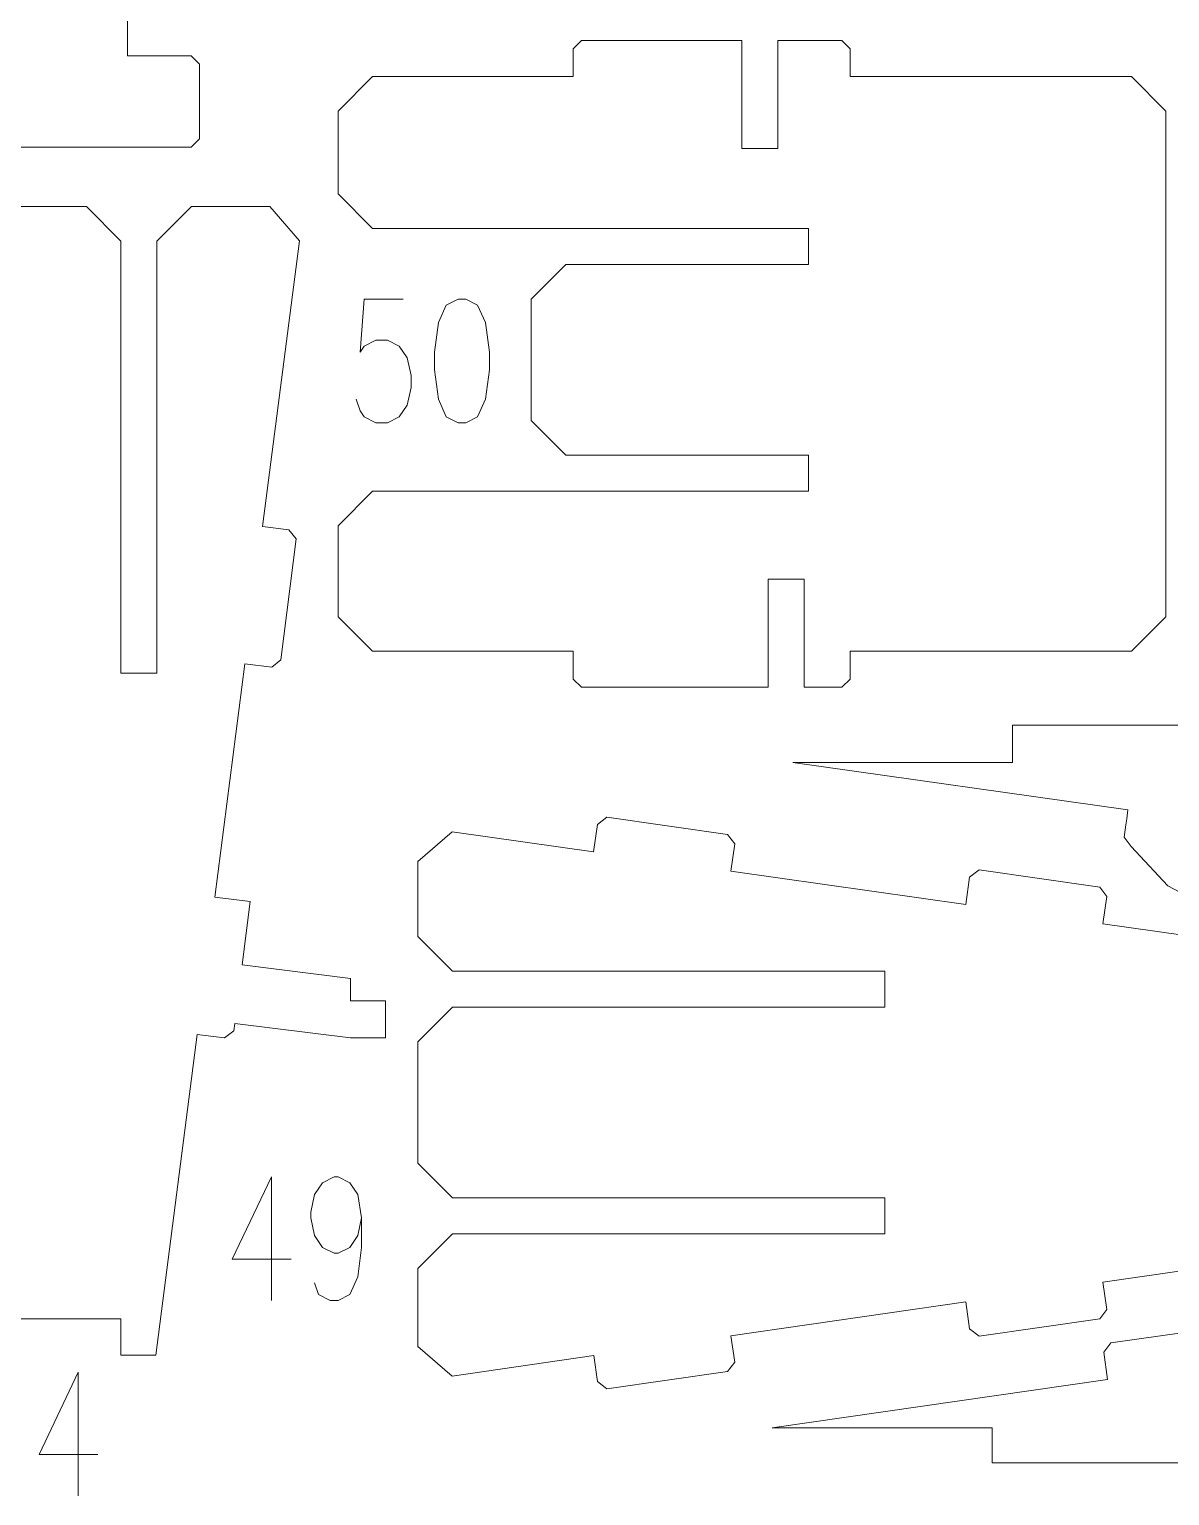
# Model space of a CAD drawing. Header units: inches. Extents: x -6.8 to 7, y -5.3 to 5.3.
# Drawn here: x -1.91 to 2.2, y -5.28 to 0.01 of the extents above; entities that cross this region are included whole.
import ezdxf

# ---------------------------------------------------------------- set-up
doc = ezdxf.new("R2010")
doc.units = ezdxf.units.IN
doc.header["$MEASUREMENT"] = 0
doc.layers.add('Layer 1', color=7, linetype='Continuous')

msp = doc.modelspace()

# ---------------------------------------------------------------- linework, layer by layer
at = {"layer": 'Layer 1', "lineweight": 9}
for points, knots in [([(-1.9974, -0.4114), (-1.9974, -0.4114), (-1.3303, -0.4114), (-1.3303, -0.4114), (-1.3303, -0.4114), (-1.3303, -0.4114), (-1.3003, -0.3814), (-1.3003, -0.3814), (-1.3003, -0.3814), (-1.3003, -0.3814), (-1.3003, -0.1114), (-1.3003, -0.1114), (-1.3003, -0.1114), (-1.3003, -0.1114), (-1.3303, -0.0814), (-1.3303, -0.0814), (-1.3303, -0.0814), (-1.3303, -0.0814), (-1.5603, -0.0814), (-1.5603, -0.0814), (-1.5603, -0.0814), (-1.5603, -0.0814), (-1.5603, 0.2612), (-1.5603, 0.2612), (-1.5603, 0.2612), (-1.5603, 0.2612), (-1.6903, 0.2612), (-1.6903, 0.2612), (-1.6903, 0.2612), (-1.6903, 0.2612), (-1.8206, 1.1632), (-1.8206, 1.1632), (-1.8206, 1.1632), (-1.8206, 1.1632), (-1.7268, 1.1765), (-1.7268, 1.1765), (-1.7268, 1.1765), (-1.7268, 1.1765), (-1.7013, 1.2104), (-1.7013, 1.2104), (-1.7013, 1.2104), (-1.7013, 1.2104), (-1.763, 1.646), (-1.763, 1.646), (-1.763, 1.646), (-1.763, 1.646), (-1.7969, 1.6715), (-1.7969, 1.6715), (-1.7969, 1.6715), (-1.7969, 1.6715), (-1.892, 1.658), (-1.892, 1.658), (-1.892, 1.658), (-1.892, 1.658), (-2.0145, 2.5057), (-2.0145, 2.5057), (-2.0145, 2.5057), (-2.0145, 2.5057), (-1.9169, 2.5195), (-1.9169, 2.5195), (-1.9169, 2.5195), (-1.9169, 2.5195), (-1.8914, 2.5534), (-1.8914, 2.5534), (-1.8914, 2.5534), (-1.8914, 2.5534), (-1.9531, 2.989), (-1.9531, 2.989), (-1.9531, 2.989), (-1.9531, 2.989), (-1.987, 3.0145), (-1.987, 3.0145), (-1.987, 3.0145), (-1.987, 3.0145), (-2.0859, 3.0005), (-2.0859, 3.0005), (-2.0859, 3.0005), (-2.0859, 3.0005), (-2.2607, 4.2106), (-2.2607, 4.2106), (-2.2607, 4.2106), (-2.2607, 4.2106), (-2.3907, 4.2106), (-2.3907, 4.2106), (-2.3907, 4.2106), (-2.3907, 4.2106), (-2.3907, 4.0808), (-2.3907, 4.0808), (-2.3907, 4.0808), (-2.3907, 4.0808), (-2.6011, 4.0808), (-2.6011, 4.0808)], [0, 0, 0, 0, 0.041667, 0.041667, 0.041667, 0.041667, 0.083333, 0.083333, 0.083333, 0.083333, 0.125, 0.125, 0.125, 0.125, 0.166667, 0.166667, 0.166667, 0.166667, 0.208333, 0.208333, 0.208333, 0.208333, 0.25, 0.25, 0.25, 0.25, 0.291667, 0.291667, 0.291667, 0.291667, 0.333333, 0.333333, 0.333333, 0.333333, 0.375, 0.375, 0.375, 0.375, 0.416667, 0.416667, 0.416667, 0.416667, 0.458333, 0.458333, 0.458333, 0.458333, 0.5, 0.5, 0.5, 0.5, 0.541667, 0.541667, 0.541667, 0.541667, 0.583333, 0.583333, 0.583333, 0.583333, 0.625, 0.625, 0.625, 0.625, 0.666667, 0.666667, 0.666667, 0.666667, 0.708333, 0.708333, 0.708333, 0.708333, 0.75, 0.75, 0.75, 0.75, 0.791667, 0.791667, 0.791667, 0.791667, 0.833333, 0.833333, 0.833333, 0.833333, 0.875, 0.875, 0.875, 0.875, 0.916667, 0.916667, 0.916667, 0.916667, 1, 1, 1, 1]), ([(2.1877, -0.8602), (2.1877, -0.8602), (2.1877, -0.2808), (2.1877, -0.2808), (2.1877, -0.2808), (2.1877, -0.2808), (2.0627, -0.1558), (2.0627, -0.1558), (2.0627, -0.1558), (2.0627, -0.1558), (1.0481, -0.1558), (1.0481, -0.1558), (1.0481, -0.1558), (1.0481, -0.1558), (1.0481, -0.0558), (1.0481, -0.0558), (1.0481, -0.0558), (1.0481, -0.0558), (1.0181, -0.0258), (1.0181, -0.0258), (1.0181, -0.0258), (1.0181, -0.0258), (0.7866, -0.0258), (0.7866, -0.0258), (0.7866, -0.0258), (0.7866, -0.0258), (0.7866, -0.4158), (0.7866, -0.4158), (0.7866, -0.4158), (0.7866, -0.4158), (0.6566, -0.4158), (0.6566, -0.4158), (0.6566, -0.4158), (0.6566, -0.4158), (0.6566, -0.0258), (0.6566, -0.0258), (0.6566, -0.0258), (0.6566, -0.0258), (0.0782, -0.0258), (0.0782, -0.0258), (0.0782, -0.0258), (0.0782, -0.0258), (0.0482, -0.0558), (0.0482, -0.0558), (0.0482, -0.0558), (0.0482, -0.0558), (0.0482, -0.1558), (0.0482, -0.1558), (0.0482, -0.1558), (0.0482, -0.1558), (-0.6757, -0.1558), (-0.6757, -0.1558), (-0.6757, -0.1558), (-0.6757, -0.1558), (-0.8007, -0.2808), (-0.8007, -0.2808), (-0.8007, -0.2808), (-0.8007, -0.2808), (-0.8007, -0.4412), (-0.8007, -0.4412)], [0, 0, 0, 0, 0.0625, 0.0625, 0.0625, 0.0625, 0.125, 0.125, 0.125, 0.125, 0.1875, 0.1875, 0.1875, 0.1875, 0.25, 0.25, 0.25, 0.25, 0.3125, 0.3125, 0.3125, 0.3125, 0.375, 0.375, 0.375, 0.375, 0.4375, 0.4375, 0.4375, 0.4375, 0.5, 0.5, 0.5, 0.5, 0.5625, 0.5625, 0.5625, 0.5625, 0.625, 0.625, 0.625, 0.625, 0.6875, 0.6875, 0.6875, 0.6875, 0.75, 0.75, 0.75, 0.75, 0.8125, 0.8125, 0.8125, 0.8125, 0.875, 0.875, 0.875, 0.875, 1, 1, 1, 1]), ([(-0.8007, -0.4634), (-0.8007, -0.4634), (-0.8007, -0.5803), (-0.8007, -0.5803), (-0.8007, -0.5803), (-0.8007, -0.5803), (-0.6757, -0.7053), (-0.6757, -0.7053), (-0.6757, -0.7053), (-0.6757, -0.7053), (0.897, -0.7053), (0.897, -0.7053), (0.897, -0.7053), (0.897, -0.7053), (0.897, -0.8353), (0.897, -0.8353), (0.897, -0.8353), (0.897, -0.8353), (0.0217, -0.8353), (0.0217, -0.8353), (0.0217, -0.8353), (0.0217, -0.8353), (-0.1033, -0.9603), (-0.1033, -0.9603), (-0.1033, -0.9603), (-0.1033, -0.9603), (-0.1033, -1.0449), (-0.1033, -1.0449)], [0, 0, 0, 0, 0.125, 0.125, 0.125, 0.125, 0.25, 0.25, 0.25, 0.25, 0.375, 0.375, 0.375, 0.375, 0.5, 0.5, 0.5, 0.5, 0.625, 0.625, 0.625, 0.625, 0.75, 0.75, 0.75, 0.75, 1, 1, 1, 1]), ([(-1.7945, -0.6254), (-1.7945, -0.6254), (-1.7091, -0.6254), (-1.7091, -0.6254), (-1.7091, -0.6254), (-1.7091, -0.6254), (-1.5841, -0.7504), (-1.5841, -0.7504), (-1.5841, -0.7504), (-1.5841, -0.7504), (-1.5841, -2.3105), (-1.5841, -2.3105), (-1.5841, -2.3105), (-1.5841, -2.3105), (-1.4541, -2.3105), (-1.4541, -2.3105), (-1.4541, -2.3105), (-1.4541, -2.3105), (-1.4541, -0.7504), (-1.4541, -0.7504), (-1.4541, -0.7504), (-1.4541, -0.7504), (-1.3291, -0.6254), (-1.3291, -0.6254), (-1.3291, -0.6254), (-1.3291, -0.6254), (-1.2129, -0.6254), (-1.2129, -0.6254)], [0, 0, 0, 0, 0.125, 0.125, 0.125, 0.125, 0.25, 0.25, 0.25, 0.25, 0.375, 0.375, 0.375, 0.375, 0.5, 0.5, 0.5, 0.5, 0.625, 0.625, 0.625, 0.625, 0.75, 0.75, 0.75, 0.75, 1, 1, 1, 1]), ([(-1.1908, -0.6254), (-1.1908, -0.6254), (-1.0472, -0.6254), (-1.0472, -0.6254), (-1.0472, -0.6254), (-1.0472, -0.6254), (-0.9401, -0.7491), (-0.9401, -0.7491), (-0.9401, -0.7491), (-0.9401, -0.7491), (-1.0729, -1.7805), (-1.0729, -1.7805), (-1.0729, -1.7805), (-1.0729, -1.7805), (-0.978, -1.7923), (-0.978, -1.7923), (-0.978, -1.7923), (-0.978, -1.7923), (-0.952, -1.8258), (-0.952, -1.8258), (-0.952, -1.8258), (-0.952, -1.8258), (-1.0066, -2.2624), (-1.0066, -2.2624), (-1.0066, -2.2624), (-1.0066, -2.2624), (-1.0401, -2.2885), (-1.0401, -2.2885), (-1.0401, -2.2885), (-1.0401, -2.2885), (-1.1367, -2.2764), (-1.1367, -2.2764), (-1.1367, -2.2764), (-1.1367, -2.2764), (-1.2452, -3.1186), (-1.2452, -3.1186), (-1.2452, -3.1186), (-1.2452, -3.1186), (-1.118, -3.1345), (-1.118, -3.1345), (-1.118, -3.1345), (-1.118, -3.1345), (-1.1467, -3.3634), (-1.1467, -3.3634), (-1.1467, -3.3634), (-1.1467, -3.3634), (-0.7559, -3.4123), (-0.7559, -3.4123), (-0.7559, -3.4123), (-0.7559, -3.4123), (-0.7559, -3.4926), (-0.7559, -3.4926), (-0.7559, -3.4926), (-0.7559, -3.4926), (-0.6292, -3.4926), (-0.6292, -3.4926), (-0.6292, -3.4926), (-0.6292, -3.4926), (-0.6292, -3.6272), (-0.6292, -3.6272), (-0.6292, -3.6272), (-0.6292, -3.6272), (-0.7559, -3.6272), (-0.7559, -3.6272), (-0.7559, -3.6272), (-0.7559, -3.6272), (-1.1732, -3.5749), (-1.1732, -3.5749), (-1.1732, -3.5749), (-1.1732, -3.5749), (-1.1764, -3.6009), (-1.1764, -3.6009), (-1.1764, -3.6009), (-1.1764, -3.6009), (-1.2099, -3.6269), (-1.2099, -3.6269), (-1.2099, -3.6269), (-1.2099, -3.6269), (-1.309, -3.6145), (-1.309, -3.6145), (-1.309, -3.6145), (-1.309, -3.6145), (-1.458, -4.772), (-1.458, -4.772), (-1.458, -4.772), (-1.458, -4.772), (-1.5841, -4.772), (-1.5841, -4.772), (-1.5841, -4.772), (-1.5841, -4.772), (-1.5841, -4.6405), (-1.5841, -4.6405), (-1.5841, -4.6405), (-1.5841, -4.6405), (-1.7945, -4.6405), (-1.7945, -4.6405)], [0, 0, 0, 0, 0.04, 0.04, 0.04, 0.04, 0.08, 0.08, 0.08, 0.08, 0.12, 0.12, 0.12, 0.12, 0.16, 0.16, 0.16, 0.16, 0.2, 0.2, 0.2, 0.2, 0.24, 0.24, 0.24, 0.24, 0.28, 0.28, 0.28, 0.28, 0.32, 0.32, 0.32, 0.32, 0.36, 0.36, 0.36, 0.36, 0.4, 0.4, 0.4, 0.4, 0.44, 0.44, 0.44, 0.44, 0.48, 0.48, 0.48, 0.48, 0.52, 0.52, 0.52, 0.52, 0.56, 0.56, 0.56, 0.56, 0.6, 0.6, 0.6, 0.6, 0.64, 0.64, 0.64, 0.64, 0.68, 0.68, 0.68, 0.68, 0.72, 0.72, 0.72, 0.72, 0.76, 0.76, 0.76, 0.76, 0.8, 0.8, 0.8, 0.8, 0.84, 0.84, 0.84, 0.84, 0.88, 0.88, 0.88, 0.88, 0.92, 0.92, 0.92, 0.92, 1, 1, 1, 1]), ([(-0.1033, -1.3115), (-0.1033, -1.3115), (-0.1033, -1.3978), (-0.1033, -1.3978), (-0.1033, -1.3978), (-0.1033, -1.3978), (0.0217, -1.5228), (0.0217, -1.5228), (0.0217, -1.5228), (0.0217, -1.5228), (0.897, -1.5228), (0.897, -1.5228), (0.897, -1.5228), (0.897, -1.5228), (0.897, -1.6528), (0.897, -1.6528), (0.897, -1.6528), (0.897, -1.6528), (-0.6757, -1.6528), (-0.6757, -1.6528), (-0.6757, -1.6528), (-0.6757, -1.6528), (-0.8007, -1.7778), (-0.8007, -1.7778), (-0.8007, -1.7778), (-0.8007, -1.7778), (-0.8007, -1.8931), (-0.8007, -1.8931)], [0, 0, 0, 0, 0.125, 0.125, 0.125, 0.125, 0.25, 0.25, 0.25, 0.25, 0.375, 0.375, 0.375, 0.375, 0.5, 0.5, 0.5, 0.5, 0.625, 0.625, 0.625, 0.625, 0.75, 0.75, 0.75, 0.75, 1, 1, 1, 1]), ([(-0.8007, -1.9152), (-0.8007, -1.9152), (-0.8007, -2.1063), (-0.8007, -2.1063), (-0.8007, -2.1063), (-0.8007, -2.1063), (-0.6757, -2.2313), (-0.6757, -2.2313), (-0.6757, -2.2313), (-0.6757, -2.2313), (0.0482, -2.2313), (0.0482, -2.2313), (0.0482, -2.2313), (0.0482, -2.2313), (0.0482, -2.3313), (0.0482, -2.3313), (0.0482, -2.3313), (0.0482, -2.3313), (0.0782, -2.3613), (0.0782, -2.3613), (0.0782, -2.3613), (0.0782, -2.3613), (0.7519, -2.3613), (0.7519, -2.3613), (0.7519, -2.3613), (0.7519, -2.3613), (0.7519, -1.9713), (0.7519, -1.9713), (0.7519, -1.9713), (0.7519, -1.9713), (0.8816, -1.9713), (0.8816, -1.9713), (0.8816, -1.9713), (0.8816, -1.9713), (0.8816, -2.3613), (0.8816, -2.3613), (0.8816, -2.3613), (0.8816, -2.3613), (1.0181, -2.3613), (1.0181, -2.3613), (1.0181, -2.3613), (1.0181, -2.3613), (1.0481, -2.3313), (1.0481, -2.3313), (1.0481, -2.3313), (1.0481, -2.3313), (1.0481, -2.2313), (1.0481, -2.2313), (1.0481, -2.2313), (1.0481, -2.2313), (2.0627, -2.2313), (2.0627, -2.2313), (2.0627, -2.2313), (2.0627, -2.2313), (2.1877, -2.1063), (2.1877, -2.1063), (2.1877, -2.1063), (2.1877, -2.1063), (2.1877, -1.5268), (2.1877, -1.5268)], [0, 0, 0, 0, 0.0625, 0.0625, 0.0625, 0.0625, 0.125, 0.125, 0.125, 0.125, 0.1875, 0.1875, 0.1875, 0.1875, 0.25, 0.25, 0.25, 0.25, 0.3125, 0.3125, 0.3125, 0.3125, 0.375, 0.375, 0.375, 0.375, 0.4375, 0.4375, 0.4375, 0.4375, 0.5, 0.5, 0.5, 0.5, 0.5625, 0.5625, 0.5625, 0.5625, 0.625, 0.625, 0.625, 0.625, 0.6875, 0.6875, 0.6875, 0.6875, 0.75, 0.75, 0.75, 0.75, 0.8125, 0.8125, 0.8125, 0.8125, 0.875, 0.875, 0.875, 0.875, 1, 1, 1, 1]), ([(2.8308, -2.5672), (2.8308, -2.5672), (2.8308, -2.5279), (2.8308, -2.5279), (2.8308, -2.5279), (2.8308, -2.5279), (2.8008, -2.4979), (2.8008, -2.4979), (2.8008, -2.4979), (2.8008, -2.4979), (1.6337, -2.4979), (1.6337, -2.4979), (1.6337, -2.4979), (1.6337, -2.4979), (1.6337, -2.6325), (1.6337, -2.6325), (1.6337, -2.6325), (1.6337, -2.6325), (0.8403, -2.6325), (0.8403, -2.6325), (0.8403, -2.6325), (0.8403, -2.6325), (2.0504, -2.8037), (2.0504, -2.8037), (2.0504, -2.8037), (2.0504, -2.8037), (2.0459, -2.8355), (2.0459, -2.8355)], [0, 0, 0, 0, 0.125, 0.125, 0.125, 0.125, 0.25, 0.25, 0.25, 0.25, 0.375, 0.375, 0.375, 0.375, 0.5, 0.5, 0.5, 0.5, 0.625, 0.625, 0.625, 0.625, 0.75, 0.75, 0.75, 0.75, 1, 1, 1, 1]), ([(3.0404, -3.7269), (3.0404, -3.7269), (3.0404, -3.5164), (3.0404, -3.5164), (3.0404, -3.5164), (3.0404, -3.5164), (3.1702, -3.5164), (3.1702, -3.5164), (3.1702, -3.5164), (3.1702, -3.5164), (3.1702, -3.3864), (3.1702, -3.3864), (3.1702, -3.3864), (3.1702, -3.3864), (1.9601, -3.2151), (1.9601, -3.2151), (1.9601, -3.2151), (1.9601, -3.2151), (1.9741, -3.1163), (1.9741, -3.1163), (1.9741, -3.1163), (1.9741, -3.1163), (1.9486, -3.0824), (1.9486, -3.0824), (1.9486, -3.0824), (1.9486, -3.0824), (1.513, -3.0207), (1.513, -3.0207), (1.513, -3.0207), (1.513, -3.0207), (1.4791, -3.0462), (1.4791, -3.0462), (1.4791, -3.0462), (1.4791, -3.0462), (1.4651, -3.1451), (1.4651, -3.1451), (1.4651, -3.1451), (1.4651, -3.1451), (0.6171, -3.025), (0.6171, -3.025), (0.6171, -3.025), (0.6171, -3.025), (0.6311, -2.9261), (0.6311, -2.9261), (0.6311, -2.9261), (0.6311, -2.9261), (0.6056, -2.8922), (0.6056, -2.8922), (0.6056, -2.8922), (0.6056, -2.8922), (0.1699, -2.8305), (0.1699, -2.8305), (0.1699, -2.8305), (0.1699, -2.8305), (0.136, -2.856), (0.136, -2.856), (0.136, -2.856), (0.136, -2.856), (0.122, -2.955), (0.122, -2.955), (0.122, -2.955), (0.122, -2.955), (-0.3886, -2.8827), (-0.3886, -2.8827), (-0.3886, -2.8827), (-0.3886, -2.8827), (-0.5124, -2.9902), (-0.5124, -2.9902), (-0.5124, -2.9902), (-0.5124, -2.9902), (-0.5124, -3.1231), (-0.5124, -3.1231)], [0, 0, 0, 0, 0.052632, 0.052632, 0.052632, 0.052632, 0.105263, 0.105263, 0.105263, 0.105263, 0.157895, 0.157895, 0.157895, 0.157895, 0.210526, 0.210526, 0.210526, 0.210526, 0.263158, 0.263158, 0.263158, 0.263158, 0.315789, 0.315789, 0.315789, 0.315789, 0.368421, 0.368421, 0.368421, 0.368421, 0.421053, 0.421053, 0.421053, 0.421053, 0.473684, 0.473684, 0.473684, 0.473684, 0.526316, 0.526316, 0.526316, 0.526316, 0.578947, 0.578947, 0.578947, 0.578947, 0.631579, 0.631579, 0.631579, 0.631579, 0.684211, 0.684211, 0.684211, 0.684211, 0.736842, 0.736842, 0.736842, 0.736842, 0.789474, 0.789474, 0.789474, 0.789474, 0.842105, 0.842105, 0.842105, 0.842105, 0.894737, 0.894737, 0.894737, 0.894737, 1, 1, 1, 1]), ([(2.0428, -2.8574), (2.0428, -2.8574), (2.0364, -2.9026), (2.0364, -2.9026), (2.0364, -2.9026), (2.0364, -2.9026), (2.0619, -2.9365), (2.0619, -2.9365), (2.0619, -2.9365), (2.0619, -2.9365), (2.194, -3.0781), (2.194, -3.0781), (2.194, -3.0781), (2.194, -3.0781), (2.2609, -3.113), (2.2609, -3.113), (2.2609, -3.113), (2.2609, -3.113), (2.467, -3.1422), (2.467, -3.1422), (2.467, -3.1422), (2.467, -3.1422), (2.5122, -3.1082), (2.5122, -3.1082), (2.5122, -3.1082), (2.5122, -3.1082), (2.5454, -2.8738), (2.5454, -2.8738), (2.5454, -2.8738), (2.5454, -2.8738), (3.3934, -2.9938), (3.3934, -2.9938), (3.3934, -2.9938), (3.3934, -2.9938), (3.3794, -3.0928), (3.3794, -3.0928), (3.3794, -3.0928), (3.3794, -3.0928), (3.4049, -3.1267), (3.4049, -3.1267), (3.4049, -3.1267), (3.4049, -3.1267), (3.8406, -3.1884), (3.8406, -3.1884), (3.8406, -3.1884), (3.8406, -3.1884), (3.8745, -3.1629), (3.8745, -3.1629), (3.8745, -3.1629), (3.8745, -3.1629), (3.8885, -3.0639), (3.8885, -3.0639), (3.8885, -3.0639), (3.8885, -3.0639), (4.3991, -3.1361), (4.3991, -3.1361), (4.3991, -3.1361), (4.3991, -3.1361), (4.5229, -3.0287), (4.5229, -3.0287), (4.5229, -3.0287), (4.5229, -3.0287), (4.5229, -2.9933), (4.5229, -2.9933)], [0, 0, 0, 0, 0.058824, 0.058824, 0.058824, 0.058824, 0.117647, 0.117647, 0.117647, 0.117647, 0.176471, 0.176471, 0.176471, 0.176471, 0.235294, 0.235294, 0.235294, 0.235294, 0.294118, 0.294118, 0.294118, 0.294118, 0.352941, 0.352941, 0.352941, 0.352941, 0.411765, 0.411765, 0.411765, 0.411765, 0.470588, 0.470588, 0.470588, 0.470588, 0.529412, 0.529412, 0.529412, 0.529412, 0.588235, 0.588235, 0.588235, 0.588235, 0.647059, 0.647059, 0.647059, 0.647059, 0.705882, 0.705882, 0.705882, 0.705882, 0.764706, 0.764706, 0.764706, 0.764706, 0.823529, 0.823529, 0.823529, 0.823529, 0.882353, 0.882353, 0.882353, 0.882353, 1, 1, 1, 1]), ([(-0.5124, -3.1453), (-0.5124, -3.1453), (-0.5124, -3.2614), (-0.5124, -3.2614), (-0.5124, -3.2614), (-0.5124, -3.2614), (-0.3874, -3.3864), (-0.3874, -3.3864), (-0.3874, -3.3864), (-0.3874, -3.3864), (1.1728, -3.3864), (1.1728, -3.3864), (1.1728, -3.3864), (1.1728, -3.3864), (1.1728, -3.5164), (1.1728, -3.5164), (1.1728, -3.5164), (1.1728, -3.5164), (-0.3874, -3.5164), (-0.3874, -3.5164), (-0.3874, -3.5164), (-0.3874, -3.5164), (-0.5124, -3.6414), (-0.5124, -3.6414), (-0.5124, -3.6414), (-0.5124, -3.6414), (-0.5124, -3.7269), (-0.5124, -3.7269)], [0, 0, 0, 0, 0.125, 0.125, 0.125, 0.125, 0.25, 0.25, 0.25, 0.25, 0.375, 0.375, 0.375, 0.375, 0.5, 0.5, 0.5, 0.5, 0.625, 0.625, 0.625, 0.625, 0.75, 0.75, 0.75, 0.75, 1, 1, 1, 1]), ([(-0.5124, -3.9934), (-0.5124, -3.9934), (-0.5124, -4.0789), (-0.5124, -4.0789), (-0.5124, -4.0789), (-0.5124, -4.0789), (-0.3874, -4.2039), (-0.3874, -4.2039), (-0.3874, -4.2039), (-0.3874, -4.2039), (1.1728, -4.2039), (1.1728, -4.2039), (1.1728, -4.2039), (1.1728, -4.2039), (1.1728, -4.3339), (1.1728, -4.3339), (1.1728, -4.3339), (1.1728, -4.3339), (-0.3874, -4.3339), (-0.3874, -4.3339), (-0.3874, -4.3339), (-0.3874, -4.3339), (-0.5124, -4.4589), (-0.5124, -4.4589), (-0.5124, -4.4589), (-0.5124, -4.4589), (-0.5124, -4.575), (-0.5124, -4.575)], [0, 0, 0, 0, 0.125, 0.125, 0.125, 0.125, 0.25, 0.25, 0.25, 0.25, 0.375, 0.375, 0.375, 0.375, 0.5, 0.5, 0.5, 0.5, 0.625, 0.625, 0.625, 0.625, 0.75, 0.75, 0.75, 0.75, 1, 1, 1, 1]), ([(-0.5124, -4.5971), (-0.5124, -4.5971), (-0.5124, -4.7407), (-0.5124, -4.7407), (-0.5124, -4.7407), (-0.5124, -4.7407), (-0.3887, -4.8478), (-0.3887, -4.8478), (-0.3887, -4.8478), (-0.3887, -4.8478), (0.1228, -4.774), (0.1228, -4.774), (0.1228, -4.774), (0.1228, -4.774), (0.1361, -4.8678), (0.1361, -4.8678), (0.1361, -4.8678), (0.1361, -4.8678), (0.17, -4.8933), (0.17, -4.8933), (0.17, -4.8933), (0.17, -4.8933), (0.6056, -4.8316), (0.6056, -4.8316), (0.6056, -4.8316), (0.6056, -4.8316), (0.6311, -4.7977), (0.6311, -4.7977), (0.6311, -4.7977), (0.6311, -4.7977), (0.6176, -4.7025), (0.6176, -4.7025), (0.6176, -4.7025), (0.6176, -4.7025), (1.4653, -4.5801), (1.4653, -4.5801), (1.4653, -4.5801), (1.4653, -4.5801), (1.4791, -4.6776), (1.4791, -4.6776), (1.4791, -4.6776), (1.4791, -4.6776), (1.513, -4.7031), (1.513, -4.7031), (1.513, -4.7031), (1.513, -4.7031), (1.9486, -4.6414), (1.9486, -4.6414), (1.9486, -4.6414), (1.9486, -4.6414), (1.9741, -4.6075), (1.9741, -4.6075), (1.9741, -4.6075), (1.9741, -4.6075), (1.9601, -4.5086), (1.9601, -4.5086), (1.9601, -4.5086), (1.9601, -4.5086), (3.1702, -4.3339), (3.1702, -4.3339), (3.1702, -4.3339), (3.1702, -4.3339), (3.1702, -4.2039), (3.1702, -4.2039), (3.1702, -4.2039), (3.1702, -4.2039), (3.0404, -4.2039), (3.0404, -4.2039), (3.0404, -4.2039), (3.0404, -4.2039), (3.0404, -3.9934), (3.0404, -3.9934)], [0, 0, 0, 0, 0.052632, 0.052632, 0.052632, 0.052632, 0.105263, 0.105263, 0.105263, 0.105263, 0.157895, 0.157895, 0.157895, 0.157895, 0.210526, 0.210526, 0.210526, 0.210526, 0.263158, 0.263158, 0.263158, 0.263158, 0.315789, 0.315789, 0.315789, 0.315789, 0.368421, 0.368421, 0.368421, 0.368421, 0.421053, 0.421053, 0.421053, 0.421053, 0.473684, 0.473684, 0.473684, 0.473684, 0.526316, 0.526316, 0.526316, 0.526316, 0.578947, 0.578947, 0.578947, 0.578947, 0.631579, 0.631579, 0.631579, 0.631579, 0.684211, 0.684211, 0.684211, 0.684211, 0.736842, 0.736842, 0.736842, 0.736842, 0.789474, 0.789474, 0.789474, 0.789474, 0.842105, 0.842105, 0.842105, 0.842105, 0.894737, 0.894737, 0.894737, 0.894737, 1, 1, 1, 1]), ([(1.5602, -5.0702), (1.5602, -5.0702), (1.5602, -5.0351), (1.5602, -5.0351), (1.5602, -5.0351), (1.5602, -5.0351), (0.7668, -5.0351), (0.7668, -5.0351), (0.7668, -5.0351), (0.7668, -5.0351), (1.9769, -4.8603), (1.9769, -4.8603), (1.9769, -4.8603), (1.9769, -4.8603), (1.9629, -4.7615), (1.9629, -4.7615), (1.9629, -4.7615), (1.9629, -4.7615), (1.9884, -4.7275), (1.9884, -4.7275), (1.9884, -4.7275), (1.9884, -4.7275), (2.424, -4.6659), (2.424, -4.6659), (2.424, -4.6659), (2.424, -4.6659), (2.4579, -4.6914), (2.4579, -4.6914), (2.4579, -4.6914), (2.4579, -4.6914), (2.4718, -4.7889), (2.4718, -4.7889), (2.4718, -4.7889), (2.4718, -4.7889), (2.9751, -4.7162), (2.9751, -4.7162)], [0, 0, 0, 0, 0.1, 0.1, 0.1, 0.1, 0.2, 0.2, 0.2, 0.2, 0.3, 0.3, 0.3, 0.3, 0.4, 0.4, 0.4, 0.4, 0.5, 0.5, 0.5, 0.5, 0.6, 0.6, 0.6, 0.6, 0.7, 0.7, 0.7, 0.7, 0.8, 0.8, 0.8, 0.8, 1, 1, 1, 1]), ([(4.4494, -4.8927), (4.4494, -4.8927), (4.4494, -4.9101), (4.4494, -4.9101), (4.4494, -4.9101), (4.4494, -4.9101), (4.3244, -5.0351), (4.3244, -5.0351), (4.3244, -5.0351), (4.3244, -5.0351), (2.7573, -5.0351), (2.7573, -5.0351), (2.7573, -5.0351), (2.7573, -5.0351), (2.7573, -5.1315), (2.7573, -5.1315), (2.7573, -5.1315), (2.7573, -5.1315), (2.7273, -5.1615), (2.7273, -5.1615), (2.7273, -5.1615), (2.7273, -5.1615), (1.5602, -5.1615), (1.5602, -5.1615), (1.5602, -5.1615), (1.5602, -5.1615), (1.5602, -5.0923), (1.5602, -5.0923)], [0, 0, 0, 0, 0.125, 0.125, 0.125, 0.125, 0.25, 0.25, 0.25, 0.25, 0.375, 0.375, 0.375, 0.375, 0.5, 0.5, 0.5, 0.5, 0.625, 0.625, 0.625, 0.625, 0.75, 0.75, 0.75, 0.75, 1, 1, 1, 1])]:
    msp.add_open_spline(points, degree=3, knots=knots, dxfattribs=at)
at = {"layer": 'Layer 1', "color": 1, "lineweight": 9}
for points in [[(-0.8007, -0.4634), (-0.8007, -0.4634), (-0.8007, -0.4412), (-0.8007, -0.4412)], [(-1.8167, -0.6254), (-1.8167, -0.6254), (-1.7945, -0.6254), (-1.7945, -0.6254)], [(-1.2129, -0.6254), (-1.2129, -0.6254), (-1.1908, -0.6254), (-1.1908, -0.6254)], [(2.1877, -0.8824), (2.1877, -0.8824), (2.1877, -0.8602), (2.1877, -0.8602)], [(-0.1033, -1.0671), (-0.1033, -1.0671), (-0.1033, -1.0449), (-0.1033, -1.0449)], [(-0.1033, -1.3115), (-0.1033, -1.3115), (-0.1033, -1.2894), (-0.1033, -1.2894)], [(2.1877, -1.5268), (2.1877, -1.5268), (2.1877, -1.5047), (2.1877, -1.5047)], [(-0.8007, -1.9152), (-0.8007, -1.9152), (-0.8007, -1.8931), (-0.8007, -1.8931)], [(2.0428, -2.8574), (2.0428, -2.8574), (2.0459, -2.8355), (2.0459, -2.8355)], [(-0.5124, -3.1453), (-0.5124, -3.1453), (-0.5124, -3.1231), (-0.5124, -3.1231)], [(-0.5124, -3.749), (-0.5124, -3.749), (-0.5124, -3.7269), (-0.5124, -3.7269)], [(-0.5124, -3.9934), (-0.5124, -3.9934), (-0.5124, -3.9713), (-0.5124, -3.9713)], [(-1.0406, -4.1284), (-1.0406, -4.1284), (-1.0406, -4.5745), (-1.0406, -4.5745)], [(-0.5124, -4.5971), (-0.5124, -4.5971), (-0.5124, -4.575), (-0.5124, -4.575)], [(-1.8167, -4.6405), (-1.8167, -4.6405), (-1.7945, -4.6405), (-1.7945, -4.6405)], [(-1.7382, -4.8334), (-1.7382, -4.8334), (-1.7382, -5.2795), (-1.7382, -5.2795)], [(1.5602, -5.0923), (1.5602, -5.0923), (1.5602, -5.0702), (1.5602, -5.0702)]]:
    msp.add_open_spline(points, degree=3, dxfattribs=at)
at = {"layer": 'Layer 1', "lineweight": 9}
for points in [[(-2.039, -0.6254), (-2.039, -0.6254), (-1.8167, -0.6254), (-1.8167, -0.6254)], [(2.1877, -1.5047), (2.1877, -1.5047), (2.1877, -0.8824), (2.1877, -0.8824)], [(-0.1033, -1.0671), (-0.1033, -1.0671), (-0.1033, -1.2894), (-0.1033, -1.2894)], [(-0.5124, -3.749), (-0.5124, -3.749), (-0.5124, -3.9713), (-0.5124, -3.9713)], [(-1.8167, -4.6405), (-1.8167, -4.6405), (-2.039, -4.6405), (-2.039, -4.6405)]]:
    msp.add_open_spline(points, degree=3, dxfattribs=at)
at = {"layer": 'Layer 1', "color": 1, "lineweight": 9}
for points, knots in [([(-0.5656, -0.9601), (-0.5656, -0.9601), (-0.7068, -0.9601), (-0.7068, -0.9601), (-0.7068, -0.9601), (-0.7068, -0.9601), (-0.7208, -1.1512), (-0.7208, -1.1512), (-0.7208, -1.1512), (-0.7208, -1.1512), (-0.7068, -1.1302), (-0.7068, -1.1302), (-0.7068, -1.1302), (-0.7068, -1.1302), (-0.6644, -1.1086), (-0.6644, -1.1086), (-0.6644, -1.1086), (-0.6644, -1.1086), (-0.622, -1.1086), (-0.622, -1.1086), (-0.622, -1.1086), (-0.622, -1.1086), (-0.5796, -1.1302), (-0.5796, -1.1302), (-0.5796, -1.1302), (-0.5796, -1.1302), (-0.5512, -1.1723), (-0.5512, -1.1723), (-0.5512, -1.1723), (-0.5512, -1.1723), (-0.5372, -1.236), (-0.5372, -1.236), (-0.5372, -1.236), (-0.5372, -1.236), (-0.5372, -1.2787), (-0.5372, -1.2787), (-0.5372, -1.2787), (-0.5372, -1.2787), (-0.5512, -1.3424), (-0.5512, -1.3424), (-0.5512, -1.3424), (-0.5512, -1.3424), (-0.5796, -1.3851), (-0.5796, -1.3851), (-0.5796, -1.3851), (-0.5796, -1.3851), (-0.622, -1.4061), (-0.622, -1.4061), (-0.622, -1.4061), (-0.622, -1.4061), (-0.6644, -1.4061), (-0.6644, -1.4061), (-0.6644, -1.4061), (-0.6644, -1.4061), (-0.7068, -1.3851), (-0.7068, -1.3851), (-0.7068, -1.3851), (-0.7068, -1.3851), (-0.7208, -1.3634), (-0.7208, -1.3634), (-0.7208, -1.3634), (-0.7208, -1.3634), (-0.7352, -1.3214), (-0.7352, -1.3214)], [0, 0, 0, 0, 0.058824, 0.058824, 0.058824, 0.058824, 0.117647, 0.117647, 0.117647, 0.117647, 0.176471, 0.176471, 0.176471, 0.176471, 0.235294, 0.235294, 0.235294, 0.235294, 0.294118, 0.294118, 0.294118, 0.294118, 0.352941, 0.352941, 0.352941, 0.352941, 0.411765, 0.411765, 0.411765, 0.411765, 0.470588, 0.470588, 0.470588, 0.470588, 0.529412, 0.529412, 0.529412, 0.529412, 0.588235, 0.588235, 0.588235, 0.588235, 0.647059, 0.647059, 0.647059, 0.647059, 0.705882, 0.705882, 0.705882, 0.705882, 0.764706, 0.764706, 0.764706, 0.764706, 0.823529, 0.823529, 0.823529, 0.823529, 0.882353, 0.882353, 0.882353, 0.882353, 1, 1, 1, 1]), ([(-0.3675, -0.9601), (-0.3675, -0.9601), (-0.4099, -0.9811), (-0.4099, -0.9811), (-0.4099, -0.9811), (-0.4099, -0.9811), (-0.4383, -1.0448), (-0.4383, -1.0448), (-0.4383, -1.0448), (-0.4383, -1.0448), (-0.4523, -1.1512), (-0.4523, -1.1512), (-0.4523, -1.1512), (-0.4523, -1.1512), (-0.4523, -1.215), (-0.4523, -1.215), (-0.4523, -1.215), (-0.4523, -1.215), (-0.4383, -1.3214), (-0.4383, -1.3214), (-0.4383, -1.3214), (-0.4383, -1.3214), (-0.4099, -1.3851), (-0.4099, -1.3851), (-0.4099, -1.3851), (-0.4099, -1.3851), (-0.3675, -1.4061), (-0.3675, -1.4061), (-0.3675, -1.4061), (-0.3675, -1.4061), (-0.3391, -1.4061), (-0.3391, -1.4061), (-0.3391, -1.4061), (-0.3391, -1.4061), (-0.2967, -1.3851), (-0.2967, -1.3851), (-0.2967, -1.3851), (-0.2967, -1.3851), (-0.2687, -1.3214), (-0.2687, -1.3214), (-0.2687, -1.3214), (-0.2687, -1.3214), (-0.2543, -1.215), (-0.2543, -1.215), (-0.2543, -1.215), (-0.2543, -1.215), (-0.2543, -1.1512), (-0.2543, -1.1512), (-0.2543, -1.1512), (-0.2543, -1.1512), (-0.2687, -1.0448), (-0.2687, -1.0448), (-0.2687, -1.0448), (-0.2687, -1.0448), (-0.2967, -0.9811), (-0.2967, -0.9811), (-0.2967, -0.9811), (-0.2967, -0.9811), (-0.3391, -0.9601), (-0.3391, -0.9601), (-0.3391, -0.9601), (-0.3391, -0.9601), (-0.3675, -0.9601), (-0.3675, -0.9601)], [0, 0, 0, 0, 0.058824, 0.058824, 0.058824, 0.058824, 0.117647, 0.117647, 0.117647, 0.117647, 0.176471, 0.176471, 0.176471, 0.176471, 0.235294, 0.235294, 0.235294, 0.235294, 0.294118, 0.294118, 0.294118, 0.294118, 0.352941, 0.352941, 0.352941, 0.352941, 0.411765, 0.411765, 0.411765, 0.411765, 0.470588, 0.470588, 0.470588, 0.470588, 0.529412, 0.529412, 0.529412, 0.529412, 0.588235, 0.588235, 0.588235, 0.588235, 0.647059, 0.647059, 0.647059, 0.647059, 0.705882, 0.705882, 0.705882, 0.705882, 0.764706, 0.764706, 0.764706, 0.764706, 0.823529, 0.823529, 0.823529, 0.823529, 0.882353, 0.882353, 0.882353, 0.882353, 1, 1, 1, 1]), ([(-1.0406, -4.1284), (-1.0406, -4.1284), (-1.1823, -4.426), (-1.1823, -4.426), (-1.1823, -4.426), (-1.1823, -4.426), (-0.9702, -4.426), (-0.9702, -4.426)], [0, 0, 0, 0, 0.333333, 0.333333, 0.333333, 0.333333, 1, 1, 1, 1]), ([(-0.7158, -4.2769), (-0.7158, -4.2769), (-0.7297, -4.3406), (-0.7297, -4.3406), (-0.7297, -4.3406), (-0.7297, -4.3406), (-0.7582, -4.3833), (-0.7582, -4.3833), (-0.7582, -4.3833), (-0.7582, -4.3833), (-0.8006, -4.4043), (-0.8006, -4.4043), (-0.8006, -4.4043), (-0.8006, -4.4043), (-0.8146, -4.4043), (-0.8146, -4.4043), (-0.8146, -4.4043), (-0.8146, -4.4043), (-0.857, -4.3833), (-0.857, -4.3833), (-0.857, -4.3833), (-0.857, -4.3833), (-0.8854, -4.3406), (-0.8854, -4.3406), (-0.8854, -4.3406), (-0.8854, -4.3406), (-0.8994, -4.2769), (-0.8994, -4.2769), (-0.8994, -4.2769), (-0.8994, -4.2769), (-0.8994, -4.2559), (-0.8994, -4.2559), (-0.8994, -4.2559), (-0.8994, -4.2559), (-0.8854, -4.1921), (-0.8854, -4.1921), (-0.8854, -4.1921), (-0.8854, -4.1921), (-0.857, -4.1495), (-0.857, -4.1495), (-0.857, -4.1495), (-0.857, -4.1495), (-0.8146, -4.1284), (-0.8146, -4.1284), (-0.8146, -4.1284), (-0.8146, -4.1284), (-0.8006, -4.1284), (-0.8006, -4.1284), (-0.8006, -4.1284), (-0.8006, -4.1284), (-0.7582, -4.1495), (-0.7582, -4.1495), (-0.7582, -4.1495), (-0.7582, -4.1495), (-0.7297, -4.1921), (-0.7297, -4.1921), (-0.7297, -4.1921), (-0.7297, -4.1921), (-0.7158, -4.2769), (-0.7158, -4.2769), (-0.7158, -4.2769), (-0.7158, -4.2769), (-0.7158, -4.3833), (-0.7158, -4.3833), (-0.7158, -4.3833), (-0.7158, -4.3833), (-0.7297, -4.4897), (-0.7297, -4.4897), (-0.7297, -4.4897), (-0.7297, -4.4897), (-0.7582, -4.5534), (-0.7582, -4.5534), (-0.7582, -4.5534), (-0.7582, -4.5534), (-0.8006, -4.5745), (-0.8006, -4.5745), (-0.8006, -4.5745), (-0.8006, -4.5745), (-0.8286, -4.5745), (-0.8286, -4.5745), (-0.8286, -4.5745), (-0.8286, -4.5745), (-0.871, -4.5534), (-0.871, -4.5534), (-0.871, -4.5534), (-0.871, -4.5534), (-0.8854, -4.5108), (-0.8854, -4.5108)], [0, 0, 0, 0, 0.043478, 0.043478, 0.043478, 0.043478, 0.086957, 0.086957, 0.086957, 0.086957, 0.130435, 0.130435, 0.130435, 0.130435, 0.173913, 0.173913, 0.173913, 0.173913, 0.217391, 0.217391, 0.217391, 0.217391, 0.26087, 0.26087, 0.26087, 0.26087, 0.304348, 0.304348, 0.304348, 0.304348, 0.347826, 0.347826, 0.347826, 0.347826, 0.391304, 0.391304, 0.391304, 0.391304, 0.434783, 0.434783, 0.434783, 0.434783, 0.478261, 0.478261, 0.478261, 0.478261, 0.521739, 0.521739, 0.521739, 0.521739, 0.565217, 0.565217, 0.565217, 0.565217, 0.608696, 0.608696, 0.608696, 0.608696, 0.652174, 0.652174, 0.652174, 0.652174, 0.695652, 0.695652, 0.695652, 0.695652, 0.73913, 0.73913, 0.73913, 0.73913, 0.782609, 0.782609, 0.782609, 0.782609, 0.826087, 0.826087, 0.826087, 0.826087, 0.869565, 0.869565, 0.869565, 0.869565, 0.913043, 0.913043, 0.913043, 0.913043, 1, 1, 1, 1]), ([(-1.7382, -4.8334), (-1.7382, -4.8334), (-1.8795, -5.131), (-1.8795, -5.131), (-1.8795, -5.131), (-1.8795, -5.131), (-1.6674, -5.131), (-1.6674, -5.131)], [0, 0, 0, 0, 0.333333, 0.333333, 0.333333, 0.333333, 1, 1, 1, 1])]:
    msp.add_open_spline(points, degree=3, knots=knots, dxfattribs=at)

doc.saveas('drawing.dxf')
